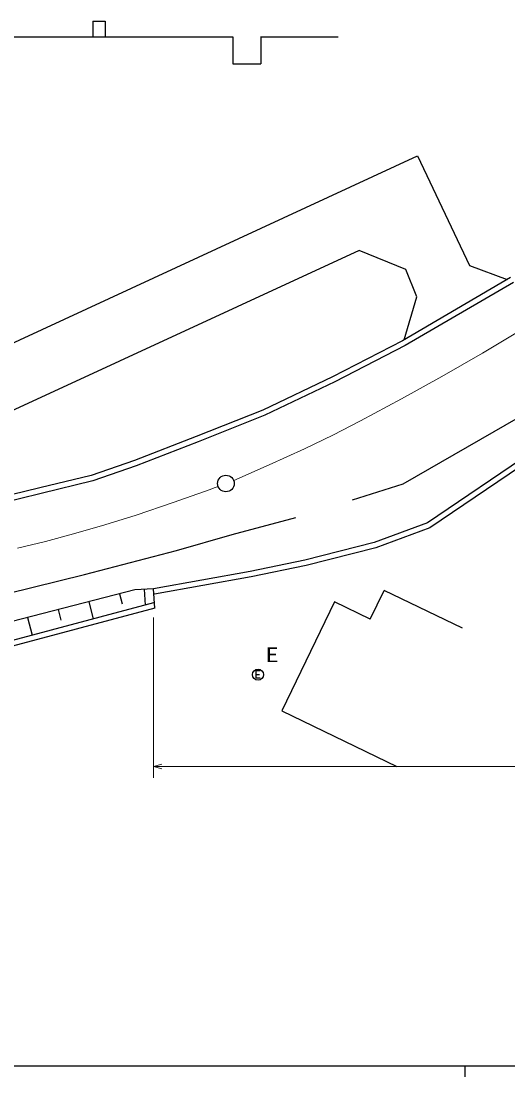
# Model space of a CAD drawing. Units: millimetres, scale not verified. Extents: x 40000 to 680000, y 20000 to 380000.
# Drawn here: x 228178 to 271856, y 204000 to 298679 of the extents above; entities that cross this region are included whole.
import ezdxf
from ezdxf.enums import TextEntityAlignment as Align

# ---------------------------------------------------------------- set-up
doc = ezdxf.new("R2010")
doc.units = ezdxf.units.MM
doc.header["$LTSCALE"] = 1000
doc.linetypes.add('CHAIN', pattern=[18.5, 12, -1.5, 3.5, -1.5])
for name, color, linetype, lineweight in [('M-BGD', 7, 'Continuous', 25), ('M-BMK', 2, 'CHAIN', 13), ('M-BMK-SRVR', 3, 'Continuous', 25), ('M-STR-HTXT', 7, 'Continuous', 13), ('M-TTL-BAND', 7, 'Continuous', 25)]:
    doc.layers.add(name, color=color, linetype=linetype, lineweight=lineweight)
doc.styles.add('ＭＳ ゴシック', font='')
doc.styles.get('ＭＳ ゴシック').set_extended_font_data('MS Gothic')

msp = doc.modelspace()

# ---------------------------------------------------------------- linework, layer by layer
at = {"layer": 'M-BGD'}
for p, q in [((234604, 298679), (235728, 298679)), ((234604, 298679), (234604, 297278)), ((235728, 298679), (235728, 297278)), ((249691, 297298), (249691, 294849)), ((195170, 297278), (247184, 297278)), ((247184, 297278), (247184, 294849)), ((249691, 297278), (256631, 297278)), ((247184, 294849), (249691, 294849)), ((220666, 266672), (263749, 286589)), ((263749, 286589), (268410, 276772)), ((258522, 278114), (223138, 261799)), ((262689, 276419), (258522, 278114)), ((268410, 276772), (271804, 275515)), ((272091, 275683), (262391, 270013)), ((263678, 273947), (262689, 276419)), ((272346, 275253), (262632, 269575)), ((262561, 270112), (263678, 273947)), ((262391, 270013), (256119, 266784)), ((262632, 269575), (256341, 266336)), ((256119, 266784), (249853, 263799)), ((256341, 266336), (250053, 263340)), ((262469, 257190), (276270, 265125)), ((249853, 263799), (243881, 261420)), ((250053, 263340), (244063, 260954)), ((243881, 261420), (238339, 259281)), ((244063, 260954), (238512, 258811)), ((274183, 260152), (264636, 253693)), ((274463, 259738), (264866, 253244)), ((238339, 259281), (234475, 257928)), ((238512, 258811), (234616, 257448)), ((234475, 257928), (229873, 256814)), ((229873, 256814), (223860, 255360)), ((234616, 257448), (229990, 256328)), ((257920, 255762), (262469, 257190)), ((229990, 256328), (223950, 254867)), ((247106, 252641), (252841, 254175)), ((264636, 253693), (259856, 251931)), ((264866, 253244), (260005, 251453)), ((242133, 251212), (247106, 252641)), ((259856, 251931), (253645, 250338)), ((233874, 249051), (242133, 251212)), ((260005, 251453), (253758, 249851)), ((253645, 250338), (248739, 249332)), ((226967, 247358), (233874, 249051)), ((248739, 249332), (240059, 247780)), ((253758, 249851), (248833, 248841)), ((248833, 248841), (240147, 247288)), ((238381, 247674), (227389, 244841)), ((237007, 247320), (237242, 246409)), ((240059, 247780), (238381, 247674)), ((239220, 247727), (239309, 246308)), ((240171, 246020), (240059, 247780)), ((259507, 245040), (260760, 247627)), ((267768, 244231), (260760, 247627)), ((240043, 246503), (222403, 241819)), ((234259, 246612), (234655, 245073)), ((256295, 246596), (251565, 236834)), ((259507, 245040), (256295, 246596)), ((240171, 246020), (222606, 241356)), ((231511, 245904), (231752, 244968)), ((228763, 245195), (229170, 243616)), ((249241, 240074), (249571, 240074)), ((251565, 236834), (261888, 231832))]:
    msp.add_line(p, q, dxfattribs=at)
msp.add_lwpolyline([(249631, 240399), (249241, 240399), (249241, 239789), (249631, 239789)], dxfattribs=at)
msp.add_circle((249436, 240074), 498, dxfattribs=at)
at = {"layer": 'M-BMK'}
for p, q in [((269565, 268910), (273168, 271064)), ((265933, 266808), (269565, 268910)), ((262299, 264793), (265933, 266808)), ((258643, 262834), (262299, 264793)), ((256136, 261544), (258643, 262834)), ((253613, 260313), (256136, 261544)), ((250445, 258874), (253613, 260313)), ((247253, 257490), (250445, 258874))]:
    msp.add_line(p, q, dxfattribs=at)
msp.add_lwpolyline([(227858, 251402), (230373, 252016), (232883, 252691), (235705, 253509), (238509, 254384), (241831, 255504), (245143, 256683), (245500, 256812), (245857, 256941)], dxfattribs=at)
msp.add_lwpolyline([(227858, 251402), (230373, 252016), (232883, 252691), (235705, 253509), (238509, 254384), (241831, 255504), (245143, 256683), (245500, 256812), (245857, 256941)], dxfattribs=at)
at = {"layer": 'M-BMK-SRVR'}
msp.add_circle((246556, 257212), 746, dxfattribs=at)
at = {"layer": 'M-STR-HTXT'}
for p, q in [((240059, 245197), (240059, 230828)), ((240059, 231828), (335611, 231828))]:
    msp.add_line(p, q, dxfattribs=at)
msp.add_lwpolyline([(240809, 231612), (240059, 231828), (240809, 232042)], dxfattribs=at)
at = {"layer": 'M-TTL-BAND'}
for p, q in [((40000, 205000), (579000, 205000)), ((268000, 205000), (268000, 204000))]:
    msp.add_line(p, q, dxfattribs=at)

# ---------------------------------------------------------------- texts
at = {"layer": 'M-BGD', "style": 'ＭＳ ゴシック', "width": 1.35}
msp.add_text('E', height=1320, dxfattribs=at).set_placement((250080, 240797), align=Align.BOTTOM_LEFT)

doc.saveas('drawing.dxf')
